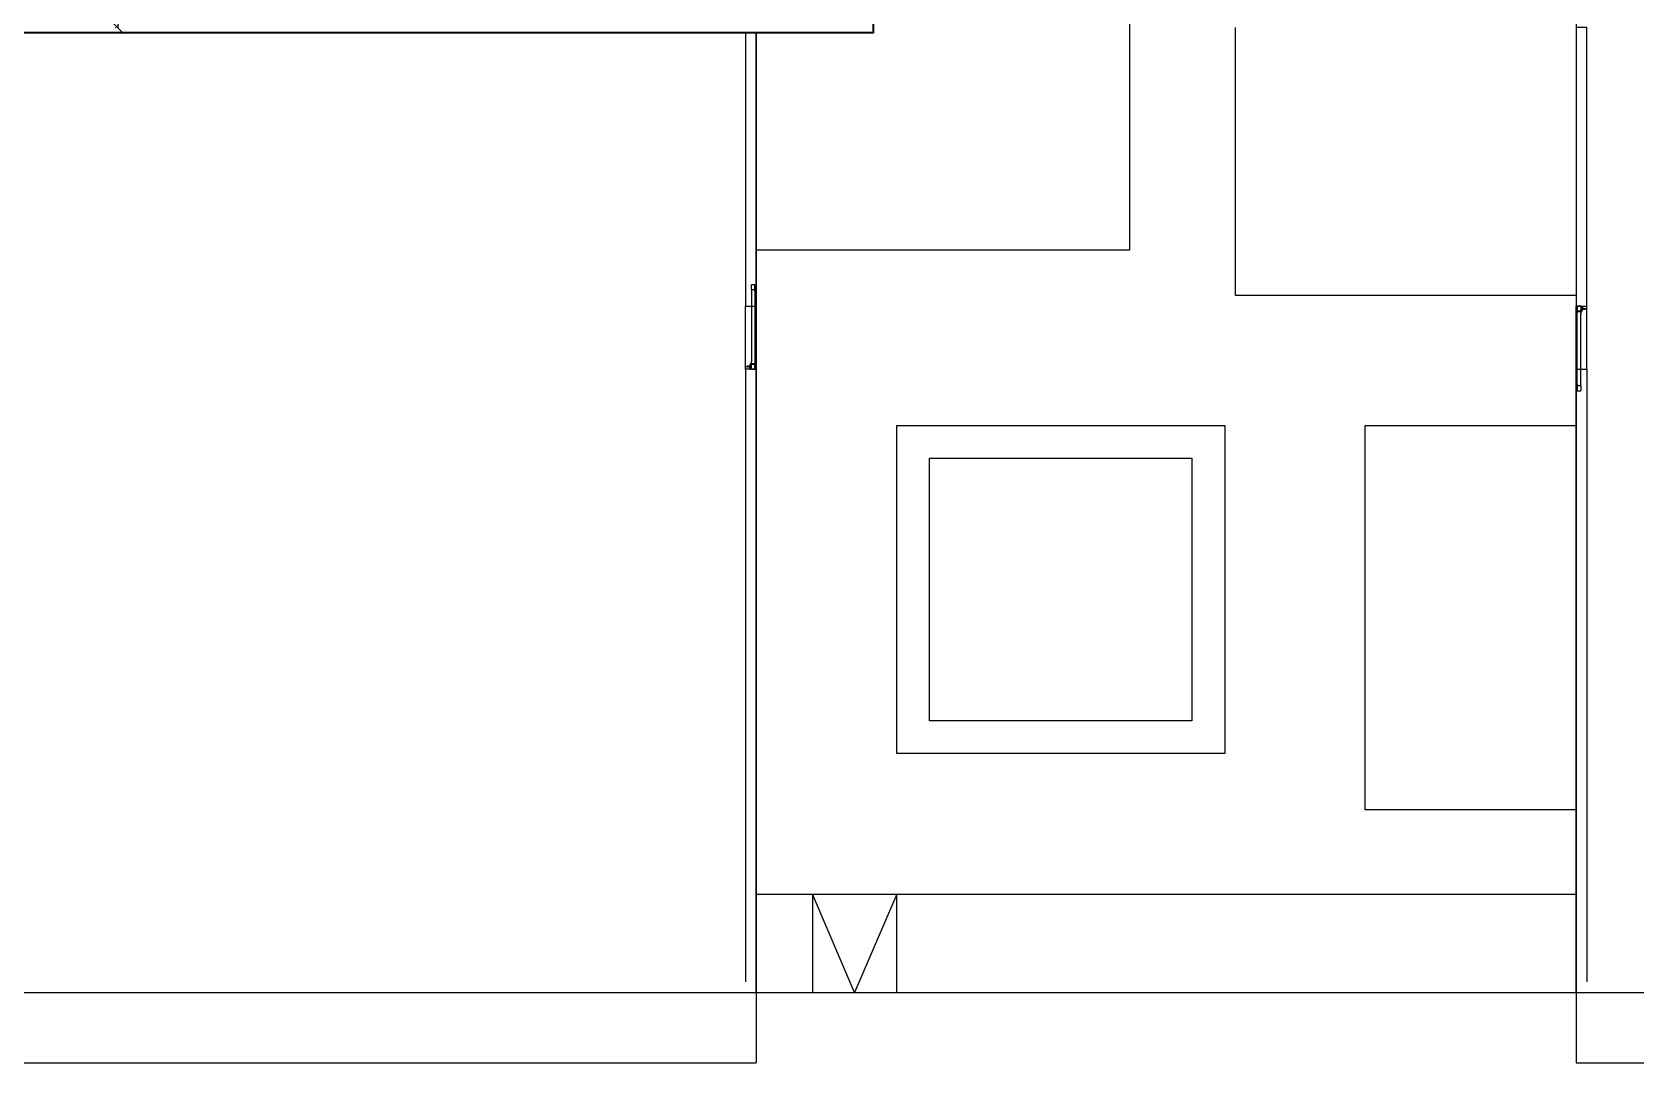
# Model space of a CAD drawing. Header units: metres. Extents: x 5205117 to 5948571, y 646915 to 1143748.
# Drawn here: x 5433989 to 5468221, y 884625 to 906614 of the extents above; entities that cross this region are included whole.
import ezdxf

# ---------------------------------------------------------------- set-up
doc = ezdxf.new("R2010")
doc.units = ezdxf.units.M
doc.header["$MEASUREMENT"] = 0
doc.header["$PDMODE"] = 35
doc.header["$PDSIZE"] = 10
doc.linetypes.add('DASHED', pattern=[0.75, 0.5, -0.25])
doc.linetypes.add('DOT2', pattern=[0.125, 0, -0.125])
doc.layers.get('0').update_dxf_attribs({"color": 1, "linetype": 'DASHED', "lineweight": 30})
for name, color, linetype, lineweight in [('A-Door', 3, 'Continuous', 15), ('A-Elevation 1', 4, 'Continuous', 13), ('A-Elevation 2', 163, 'Continuous', 9), ('A-Elevation 3', 251, 'Continuous', 5), ('plot 5', 7, 'Continuous', 30), ('road', 7, 'Continuous', 9), ('road ht', 8, 'Continuous', 5)]:
    doc.layers.add(name, color=color, linetype=linetype, lineweight=lineweight)
doc.styles.get("Standard").update_dxf_attribs({"font": 'GOTHIC.TTF'})
doc.dimstyles.get("Standard").update_dxf_attribs({"dimtxt": 2, "dimasz": 1, "dimexe": 0, "dimexo": 0, "dimgap": 0.1, "dimtad": 1, "dimdsep": 46, "dimtxsty": 'Standard', "dimblk": 'OBLIQUE', "dimcen": 0.1, "dimclrd": 256, "dimclre": 256, "dimclrt": 256, "dimadec": 0, "dimazin": 0, "dimtfac": 1, "dimtofl": 0, "dimtmove": 1, "dimatfit": 2, "dimldrblk": 'OPEN90', "dimfxl": 1, "dimtolj": 1, "dimtzin": 0, "dimlwd": -1, "dimlwe": -1, "dimarcsym": 0})

# ---------------------------------------------------------------- blocks, each defined once
blk = doc.blocks.new('A$C7DF671ED')
at = {"layer": 'A-Door'}
for p, q in [((-5, 1738), (0, 1738)), ((-5, 1738), (-5, 1733)), ((-5, 1733), (0, 1733)), ((-5, 1733), (-5, 1723)), ((-5, 1723), (0, 1723)), ((-5, 1723), (-5, 1718)), ((-5, 1718), (0, 1718)), ((-5, 1709), (-5, 1718)), ((0, 1800), (74, 1800)), ((0, 1738), (0, 1800)), ((0, 1738), (0, 1733)), ((0, 1723), (0, 1733)), ((0, 1718), (0, 1723)), ((0, 1709), (0, 1718)), ((74, 1700), (74, 1800)), ((-8, 1699), (-9, 1698)), ((-9, 1698), (-9, 1697)), ((-9, 1697), (-9, 1696)), ((-9, 1696), (-9, 1695)), ((-9, 1695), (-9, 1693)), ((-9, 1693), (-8, 1693)), ((-7, 1700), (-8, 1699)), ((-7, 1698), (-8, 1698)), ((-8, 1698), (-8, 1698)), ((-8, 1698), (-8, 1697)), ((-8, 1697), (-8, 1697)), ((-8, 1697), (-8, 1697)), ((-8, 1697), (-8, 1697)), ((-8, 1697), (-8, 1696)), ((-8, 1696), (-8, 1696)), ((-8, 1696), (-8, 1695)), ((-8, 1696), (-8, 1696)), ((-8, 1696), (-8, 1696)), ((-8, 1696), (-8, 1696)), ((-8, 1695), (-8, 1695)), ((-8, 1695), (-8, 1695)), ((-8, 1695), (-8, 1695)), ((-8, 1695), (-8, 1694)), ((-8, 1694), (-8, 1694)), ((-8, 1694), (-8, 1694)), ((-7, 1694), (-8, 1694)), ((-8, 1693), (-7, 1692)), ((-6, 1700), (-7, 1700)), ((-6, 1699), (-7, 1699)), ((-7, 1699), (-7, 1698)), ((-7, 1698), (-7, 1698)), ((-7, 1698), (-7, 1698)), ((-7, 1698), (-7, 1698)), ((-7, 1698), (-7, 1698)), ((-7, 1694), (-7, 1693)), ((-7, 1694), (-7, 1694)), ((-7, 1693), (-7, 1693)), ((-7, 1693), (-7, 1693)), ((-7, 1693), (-7, 1693)), ((-7, 1693), (-7, 1693)), ((-7, 1693), (-6, 1693)), ((-7, 1692), (-6, 1691)), ((-5, 1700), (-6, 1700)), ((-6, 1699), (-6, 1699)), ((-5, 1699), (-6, 1699)), ((-6, 1699), (-6, 1699)), ((-6, 1699), (-6, 1699)), ((-6, 1699), (-6, 1699)), ((-6, 1693), (-6, 1692)), ((-6, 1693), (-6, 1693)), ((-6, 1693), (-6, 1693)), ((-6, 1693), (-6, 1693)), ((-6, 1692), (-5, 1692)), ((-6, 1691), (-5, 1691)), ((-5, 1709), (0, 1709)), ((-5, 1709), (-5, 1700)), ((-5, 1700), (0, 1700)), ((-3, 1700), (-5, 1700)), ((-4, 1699), (-5, 1699)), ((-5, 1699), (-5, 1699)), ((-5, 1699), (-5, 1699)), ((-5, 1699), (-5, 1699)), ((-5, 1692), (-5, 1692)), ((-5, 1692), (-5, 1692)), ((-5, 1692), (-5, 1692)), ((-5, 1692), (-4, 1692)), ((-5, 1691), (-3, 1691)), ((-5, 1691), (-5, 1683)), ((0, 1691), (-5, 1691)), ((0, 1683), (-5, 1683)), ((-5, 1683), (-5, 1674)), ((0, 1674), (-5, 1674)), ((-5, 1674), (-5, 1668)), ((0, 1668), (-5, 1668)), ((-5, 1668), (-5, 1659)), ((0, 1659), (-5, 1659)), ((-5, 1659), (-5, 1654)), ((0, 1654), (-5, 1654)), ((-4, 1699), (-4, 1699)), ((-4, 1699), (-4, 1699)), ((-4, 1699), (-4, 1699)), ((-3, 1699), (-4, 1699)), ((-4, 1699), (-4, 1699)), ((-4, 1692), (-3, 1693)), ((-4, 1692), (-4, 1692)), ((-4, 1692), (-4, 1692)), ((-4, 1692), (-4, 1692)), ((-2, 1700), (-3, 1700)), ((-3, 1699), (-3, 1699)), ((-3, 1699), (-3, 1699)), ((-2, 1698), (-3, 1699)), ((-3, 1699), (-3, 1699)), ((-3, 1699), (-3, 1699)), ((-3, 1693), (-3, 1693)), ((-3, 1693), (-3, 1693)), ((-3, 1693), (-3, 1693)), ((-3, 1693), (-3, 1693)), ((-3, 1693), (-2, 1693)), ((-3, 1691), (-2, 1692)), ((-1, 1699), (-2, 1700)), ((-2, 1697), (-2, 1698)), ((-2, 1698), (-2, 1698)), ((-2, 1698), (-2, 1698)), ((-2, 1698), (-2, 1698)), ((-2, 1698), (-2, 1698)), ((-2, 1698), (-2, 1698)), ((-1, 1697), (-2, 1697)), ((-2, 1694), (-1, 1695)), ((-2, 1693), (-2, 1694)), ((-2, 1694), (-2, 1694)), ((-2, 1694), (-2, 1694)), ((-2, 1694), (-2, 1694)), ((-2, 1694), (-2, 1694)), ((-2, 1692), (-1, 1693)), ((-2, 1693), (-2, 1693)), ((-2, 1693), (-2, 1693)), ((-1, 1698), (-1, 1699)), ((0, 1697), (-1, 1698)), ((-1, 1696), (-1, 1697)), ((-1, 1697), (-1, 1697)), ((-1, 1697), (-1, 1697)), ((-1, 1697), (-1, 1697)), ((-1, 1696), (-1, 1696)), ((-1, 1696), (-1, 1696)), ((-1, 1695), (-1, 1696)), ((-1, 1696), (-1, 1696)), ((-1, 1693), (0, 1695)), ((-1, 1695), (-1, 1695)), ((-1, 1695), (-1, 1695)), ((-1, 1695), (-1, 1695)), ((-1, 1695), (-1, 1695)), ((-1, 1693), (-1, 1693)), ((0, 1700), (0, 1709)), ((74, 1700), (0, 1700)), ((0, 1696), (0, 1700)), ((0, 1696), (0, 1697)), ((0, 1695), (0, 1696)), ((0, 1693), (0, 1696)), ((0, 1691), (0, 1693)), ((0, 1691), (74, 1691)), ((0, 1683), (0, 1691)), ((0, 1683), (0, 1674)), ((0, 1668), (0, 1674)), ((0, 1659), (0, 1668)), ((0, 1654), (0, 1659)), ((0, 1654), (0, 109)), ((74, 1691), (74, 165)), ((0, 109), (74, 109)), ((0, 0), (0, 100)), ((0, 100), (74, 100)), ((74, 0), (0, 0)), ((81, 165), (74, 165)), ((74, 165), (74, 156)), ((81, 156), (74, 156)), ((74, 118), (74, 156)), ((74, 118), (75, 118)), ((74, 118), (74, 118)), ((74, 118), (74, 118)), ((74, 118), (74, 118)), ((74, 118), (74, 118)), ((74, 118), (74, 118)), ((75, 118), (74, 118)), ((74, 118), (74, 112)), ((81, 112), (74, 112)), ((74, 109), (74, 112)), ((78, 102), (74, 109)), ((74, 109), (74, 109)), ((74, 109), (74, 109)), ((74, 67), (74, 100)), ((74, 67), (79, 67)), ((74, 39), (74, 67)), ((74, 0), (74, 39)), ((74, 39), (79, 39)), ((81, 118), (75, 118)), ((81, 95), (78, 102)), ((82, 113), (79, 118)), ((79, 67), (79, 60)), ((79, 60), (91, 60)), ((79, 48), (79, 56)), ((92, 56), (79, 56)), ((79, 55), (79, 55)), ((79, 55), (79, 55)), ((79, 51), (79, 55)), ((79, 51), (79, 55)), ((79, 55), (79, 55)), ((81, 55), (79, 55)), ((79, 51), (79, 51)), ((79, 51), (79, 51)), ((79, 51), (79, 51)), ((79, 51), (80, 51)), ((93, 48), (79, 48)), ((79, 39), (79, 45)), ((79, 45), (93, 45)), ((80, 51), (81, 51)), ((80, 51), (80, 51)), ((80, 51), (80, 51)), ((81, 165), (81, 156)), ((81, 156), (81, 123)), ((86, 125), (81, 123)), ((81, 123), (81, 118)), ((81, 112), (81, 118)), ((84, 88), (81, 95)), ((81, 55), (82, 55)), ((81, 55), (81, 55)), ((81, 51), (82, 51)), ((81, 51), (81, 51)), ((81, 51), (81, 51)), ((86, 106), (82, 113)), ((82, 55), (83, 55)), ((82, 55), (82, 55)), ((82, 51), (82, 51)), ((82, 51), (83, 51)), ((83, 55), (84, 55)), ((83, 51), (84, 51)), ((87, 81), (84, 88)), ((84, 55), (86, 55)), ((84, 55), (84, 55)), ((84, 51), (86, 51)), ((84, 51), (84, 51)), ((90, 118), (86, 125)), ((89, 99), (86, 106)), ((86, 55), (87, 55)), ((86, 55), (86, 55)), ((86, 51), (86, 51)), ((86, 51), (87, 51)), ((89, 73), (87, 81)), ((87, 55), (88, 55)), ((87, 51), (88, 51)), ((88, 55), (89, 55)), ((88, 55), (88, 55)), ((88, 51), (89, 51)), ((88, 51), (88, 51)), ((92, 91), (89, 99)), ((90, 66), (89, 73)), ((89, 55), (89, 51)), ((89, 55), (90, 55)), ((89, 51), (90, 51)), ((89, 12), (90, 17)), ((89, 12), (90, 8)), ((94, 110), (90, 118)), ((91, 60), (90, 66)), ((90, 55), (91, 55)), ((90, 55), (90, 55)), ((90, 55), (90, 55)), ((91, 51), (90, 51)), ((90, 51), (90, 51)), ((90, 51), (90, 51)), ((90, 17), (92, 20)), ((92, 5), (90, 8)), ((91, 60), (110, 60)), ((91, 55), (91, 55)), ((92, 55), (91, 55)), ((92, 51), (91, 51)), ((91, 51), (91, 51)), ((95, 83), (92, 91)), ((92, 56), (93, 56)), ((92, 55), (92, 56)), ((92, 55), (92, 55)), ((94, 55), (92, 55)), ((92, 55), (92, 55)), ((93, 51), (92, 55)), ((92, 51), (92, 51)), ((93, 51), (92, 51)), ((92, 20), (94, 22)), ((95, 2), (92, 5)), ((93, 56), (94, 56)), ((93, 50), (93, 51)), ((94, 51), (93, 51)), ((93, 48), (93, 50)), ((93, 48), (111, 48)), ((93, 43), (93, 45)), ((93, 45), (112, 45)), ((94, 35), (93, 43)), ((98, 102), (94, 110)), ((94, 56), (95, 56)), ((94, 51), (94, 55)), ((95, 55), (94, 55)), ((94, 55), (94, 55)), ((94, 55), (94, 55)), ((94, 55), (94, 55)), ((95, 51), (94, 51)), ((94, 51), (94, 51)), ((94, 51), (94, 51)), ((94, 51), (94, 51)), ((94, 22), (94, 35)), ((94, 22), (95, 23)), ((94, 17), (94, 22)), ((112, 17), (94, 17)), ((97, 75), (95, 83)), ((95, 56), (96, 56)), ((97, 55), (95, 55)), ((97, 51), (95, 51)), ((95, 23), (98, 25)), ((98, 0), (95, 2)), ((96, 56), (96, 56)), ((96, 56), (96, 56)), ((96, 56), (96, 56)), ((97, 56), (96, 56)), ((99, 68), (97, 75)), ((97, 56), (99, 56)), ((97, 55), (97, 55)), ((98, 55), (97, 55)), ((97, 55), (97, 55)), ((97, 51), (97, 51)), ((98, 51), (97, 51)), ((97, 51), (97, 51)), ((101, 94), (98, 102)), ((98, 55), (98, 55)), ((99, 55), (98, 55)), ((98, 51), (98, 51)), ((98, 51), (99, 51)), ((103, 26), (98, 25)), ((101, 60), (99, 68)), ((99, 56), (99, 56)), ((102, 56), (99, 56)), ((100, 55), (99, 55)), ((99, 51), (100, 51)), ((100, 55), (100, 51)), ((100, 55), (100, 55)), ((100, 55), (100, 55)), ((100, 55), (100, 55)), ((100, 55), (100, 55)), ((100, 55), (111, 55)), ((100, 51), (100, 51)), ((100, 51), (100, 51)), ((100, 51), (100, 51)), ((100, 51), (100, 51)), ((111, 51), (100, 51)), ((104, 86), (101, 94)), ((102, 51), (101, 56)), ((102, 56), (103, 56)), ((102, 48), (102, 51)), ((102, 43), (102, 45)), ((103, 35), (102, 43)), ((103, 56), (111, 56)), ((103, 35), (103, 17)), ((107, 25), (103, 26)), ((107, 78), (104, 86)), ((109, 69), (107, 78)), ((111, 23), (107, 25)), ((107, 0), (111, 2)), ((110, 61), (109, 69)), ((110, 60), (110, 61)), ((110, 60), (163, 60)), ((111, 55), (111, 56)), ((111, 56), (163, 56)), ((113, 55), (111, 55)), ((111, 55), (111, 55)), ((111, 52), (111, 55)), ((111, 51), (111, 52)), ((113, 51), (111, 51)), ((111, 51), (111, 51)), ((111, 48), (111, 51)), ((111, 48), (163, 48)), ((112, 22), (111, 23)), ((111, 2), (114, 5)), ((112, 44), (112, 45)), ((112, 45), (163, 45)), ((112, 35), (112, 44)), ((112, 22), (112, 35)), ((114, 20), (112, 22)), ((112, 21), (112, 22)), ((112, 17), (112, 19)), ((115, 55), (113, 55)), ((115, 51), (113, 51)), ((115, 17), (114, 20)), ((114, 5), (115, 8)), ((115, 55), (115, 55)), ((115, 55), (115, 51)), ((115, 55), (115, 55)), ((115, 55), (115, 55)), ((115, 55), (115, 55)), ((116, 55), (115, 55)), ((115, 51), (115, 51)), ((116, 51), (115, 51)), ((115, 51), (115, 51)), ((115, 51), (115, 51)), ((115, 51), (115, 51)), ((115, 17), (116, 12)), ((115, 8), (116, 12)), ((116, 55), (116, 55)), ((116, 55), (116, 51)), ((116, 55), (116, 55)), ((116, 55), (116, 55)), ((117, 55), (116, 55)), ((116, 51), (116, 51)), ((116, 51), (116, 51)), ((116, 51), (116, 51)), ((117, 51), (116, 51)), ((141, 55), (117, 55)), ((117, 51), (149, 51)), ((141, 55), (141, 55)), ((149, 55), (141, 55)), ((149, 55), (149, 51)), ((153, 55), (149, 55)), ((157, 51), (149, 51)), ((153, 55), (153, 55)), ((157, 55), (153, 55)), ((157, 51), (157, 55)), ((157, 55), (163, 55)), ((157, 51), (163, 51)), ((163, 60), (163, 60)), ((163, 60), (164, 60)), ((163, 60), (163, 60)), ((163, 56), (163, 55)), ((163, 55), (163, 51)), ((163, 55), (166, 55)), ((163, 51), (163, 48)), ((163, 51), (166, 51)), ((163, 45), (163, 45)), ((163, 45), (163, 45)), ((163, 45), (164, 45)), ((164, 60), (164, 59)), ((164, 59), (165, 59)), ((164, 59), (164, 59)), ((164, 45), (165, 46)), ((164, 45), (164, 45)), ((164, 45), (164, 45)), ((165, 59), (165, 59)), ((165, 59), (165, 58)), ((165, 58), (165, 58)), ((165, 58), (165, 58)), ((165, 58), (166, 57)), ((165, 47), (166, 47)), ((165, 46), (165, 47)), ((165, 47), (165, 47)), ((165, 46), (165, 46)), ((165, 46), (165, 46)), ((166, 57), (166, 57)), ((166, 57), (166, 55)), ((166, 55), (166, 51)), ((166, 55), (167, 55)), ((166, 51), (166, 48)), ((166, 51), (167, 51)), ((166, 48), (166, 47)), ((167, 55), (167, 55)), ((167, 55), (167, 51)), ((167, 55), (167, 55)), ((167, 55), (167, 55)), ((171, 55), (167, 55)), ((167, 51), (167, 51)), ((167, 51), (167, 51)), ((167, 51), (167, 51)), ((167, 51), (176, 51)), ((172, 55), (171, 55)), ((172, 55), (173, 55)), ((173, 55), (173, 55)), ((175, 55), (173, 55)), ((176, 55), (175, 55)), ((175, 55), (175, 55)), ((176, 55), (176, 51)), ((178, 55), (176, 55)), ((176, 55), (176, 55)), ((178, 51), (176, 51)), ((178, 55), (179, 55)), ((179, 51), (178, 51)), ((179, 55), (180, 55)), ((180, 51), (179, 51)), ((180, 55), (180, 55)), ((180, 55), (180, 55)), ((180, 55), (181, 55)), ((180, 51), (180, 51)), ((180, 51), (180, 51)), ((181, 51), (180, 51)), ((181, 55), (181, 55)), ((181, 51), (181, 55)), ((181, 51), (181, 51)), ((98, 0), (103, -1)), ((107, 0), (103, -1))]:
    blk.add_line(p, q, dxfattribs=at)
blk = doc.blocks.new('_Oblique')
at = {"color": 0, "linetype": 'ByBlock', "lineweight": -2}
blk.add_line((-0.5, -0.5), (0.5, 0.5), dxfattribs=at)
blk = doc.blocks.new('*D465')
at = {"layer": 'Defpoints', "color": 0, "ltscale": 5, "transparency": 16777216}
for p in [(5435760, 912246), (5435760, 906709), (5435817, 906709)]:
    blk.add_point(p, dxfattribs=at)
at = {"layer": 'road ht', "linetype": 'DOT2', "ltscale": 5, "transparency": 16777216}
for p, q in [((5435760, 912246), (5435817, 912246)), ((5435760, 906709), (5435817, 906709))]:
    blk.add_line(p, q, dxfattribs=at)
at = {"layer": 'road ht', "color": 1, "ltscale": 5, "transparency": 16777216}
blk.add_line((5435817, 912246), (5435817, 906709), dxfattribs=at)
at = {"layer": 'road ht', "color": 1, "ltscale": 5, "transparency": 16777216, "xscale": 250, "yscale": 250, "zscale": 250}
for p, rotation in [((5435817, 912246), 90), ((5435817, 906709), 270)]:
    blk.add_blockref('_Oblique', p, dxfattribs=dict(at, rotation=rotation))
at = {"layer": 'road ht', "color": 1, "ltscale": 5, "transparency": 16777216, "insert": (5435533, 909477), "char_height": 350, "attachment_point": 5, "rotation": 90}
blk.add_mtext('\\A1;5537', dxfattribs=at)
blk = doc.blocks.new('_Open90')
at = {"color": 0, "linetype": 'ByBlock', "lineweight": -2}
for p, q in [((0, 0), (-1, 0)), ((-0.5, 0.5), (0, 0)), ((0, 0), (-0.5, -0.5))]:
    blk.add_line(p, q, dxfattribs=at)

msp = doc.modelspace()

# ---------------------------------------------------------------- linework, layer by layer
at = {"layer": 'A-Elevation 1', "ltscale": 5}
for points in [[(5449213.5, 906596.7), (5449213.5, 900765.3), (5449443.5, 900765.3), (5449443.5, 906596.7)], [(5466943.5, 906710.3), (5466943.5, 900765.3), (5467173.5, 900765.3), (5467173.5, 906710.3)]]:
    msp.add_lwpolyline(points, close=True, dxfattribs=at)
msp.add_lwpolyline([(5449443.5, 886125.3), (5449443.5, 899425.3), (5449213.5, 899425.3), (5449213.5, 886355.3)], dxfattribs=at)
at = {"layer": 'A-Elevation 1', "linetype": 'ByBlock', "ltscale": 5}
msp.add_lwpolyline([(5466943.5, 886125.3), (5466943.5, 899425.3), (5467173.5, 899425.3), (5467173.5, 886355.3)], dxfattribs=at)
at = {"layer": 'A-Elevation 2', "ltscale": 5}
for points in [[(5452443.5, 891225.3), (5452443.5, 898225.3), (5459443.5, 898225.3), (5459443.5, 891225.3)], [(5453143.5, 891925.3), (5453143.5, 897525.3), (5458743.5, 897525.3), (5458743.5, 891925.3)]]:
    msp.add_lwpolyline(points, close=True, dxfattribs=at)
at = {"layer": 'A-Elevation 3', "ltscale": 5}
for p, q in [((5449213.5, 899425.3), (5449213.5, 900765.3)), ((5449443.5, 899425.3), (5449443.5, 900765.3)), ((5466943.5, 899425.3), (5466943.5, 900765.3)), ((5467173.5, 899425.3), (5467173.5, 900765.3)), ((5450643.5, 888225.3), (5452443.5, 888225.3))]:
    msp.add_line(p, q, dxfattribs=at)
for points in [[(5451943.5, 910625.3), (5457413.5, 910625.3), (5457413.5, 901965.3), (5449443.5, 901965.3)], [(5459673.5, 900995.3), (5459673.5, 906710.3)], [(5466943.5, 900995.3), (5459673.5, 900995.3)], [(5466943.5, 890025.3), (5462443.5, 890025.3), (5462443.5, 898225.3), (5466943.5, 898225.3)], [(5449443.5, 888225.3), (5450643.5, 888225.3), (5450643.5, 886125.3), (5452443.5, 886125.3), (5452443.5, 888225.3), (5466943.5, 888225.3)], [(5452443.5, 888225.3), (5451543.5, 886125.3), (5450643.5, 888225.3)]]:
    msp.add_lwpolyline(points, dxfattribs=at)
at = {"layer": 'plot 5'}
msp.add_lwpolyline([(5405079.6, 906823.9), (5451713.2, 906826.7), (5451713.2, 910625.3), (5451943.3, 910625.3), (5451943.3, 906596.7), (5404846.9, 906596.7), (5404846.5, 910283.8), (5405076.5, 910283.8), (5405076.7, 906823.9)], dxfattribs=at)
at = {"layer": 'road', "ltscale": 0.5}
for p, q in [((5466943.5, 906825.3), (5466943.5, 884625.3)), ((5449443.5, 906596.7), (5449443.5, 884625.3)), ((5409846.9, 886125.3), (5504040.2, 886125.3)), ((5409846.9, 884625.3), (5449443.4, 884625.3)), ((5466943.5, 884625.3), (5504040.2, 884625.3))]:
    msp.add_line(p, q, dxfattribs=at)

# ---------------------------------------------------------------- block references
at = {"layer": 'A-Door', "ltscale": 5, "xscale": -1}
msp.add_blockref('A$C7DF671ED', (5449418.5, 899425.3), dxfattribs=at)
at = {"layer": 'A-Door', "ltscale": 5, "xscale": -1, "rotation": 180}
msp.add_blockref('A$C7DF671ED', (5466968.5, 900765.3), dxfattribs=at)

# ---------------------------------------------------------------- dimensions: what is measured, and where the dimension line sits
at = {"layer": 'road ht', "color": 12, "ltscale": 5}
dim = msp.add_linear_dim(base=(5435816.8, 906709.1), p1=(5435760.5, 912245.8), p2=(5435760.5, 906709.1), angle=90, dimstyle='Standard', override={"dimtxt": 350, "dimasz": 250, "dimgap": 100, "dimdec": 0, "dimclrd": 1, "dimclrt": 1, "dimtdec": 0, "dimfxl": 0.1}, dxfattribs=at)
dim.commit()
dim.dimension.update_dxf_attribs({"geometry": '*D465', "text_midpoint": (5435533, 909477.4)})

doc.saveas('drawing.dxf')
